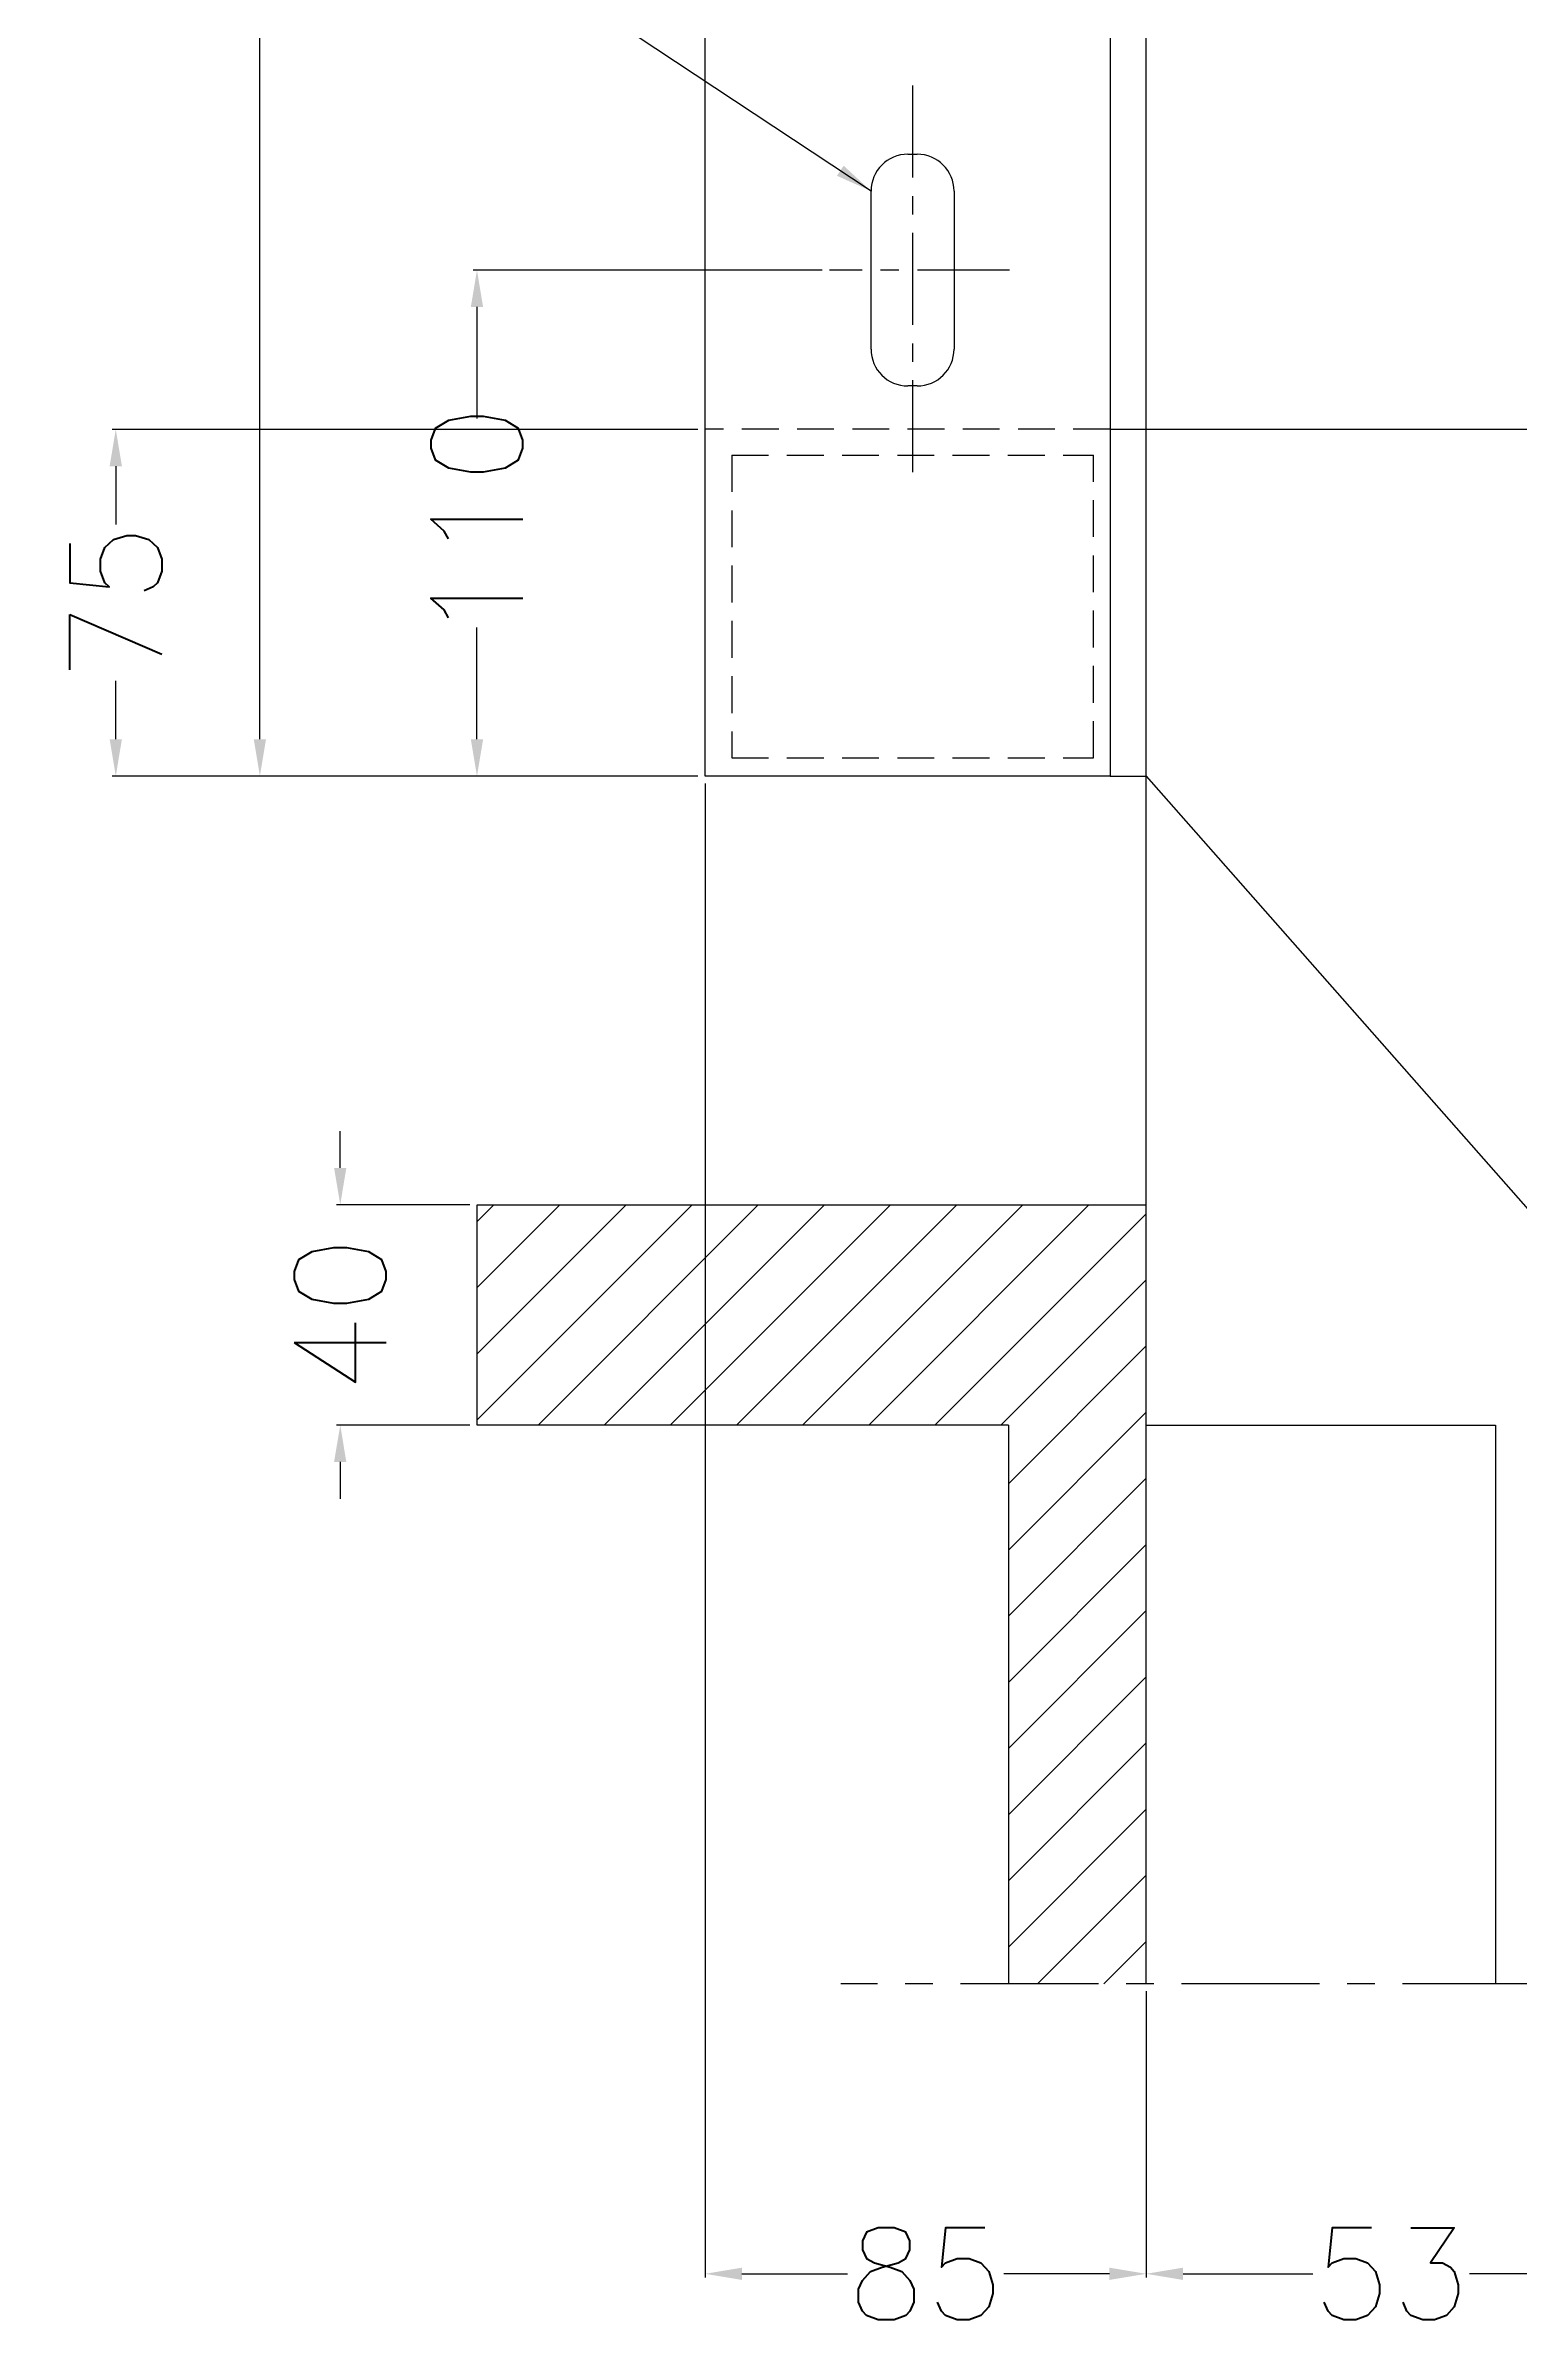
# Model space of a CAD drawing. Header units: metres. Extents: x 444 to 3227, y -3167 to -392.
# Drawn here: x 1173.3 to 1213.3, y -2002.1 to -1940 of the extents above; entities that cross this region are included whole.
import ezdxf

# ---------------------------------------------------------------- set-up
doc = ezdxf.new("R2010")
doc.units = ezdxf.units.M
doc.linetypes.add('CENTERX2', pattern=[4, 2.5, -0.5, 0.5, -0.5])
doc.linetypes.add('DASHED2', pattern=[0.375, 0.25, -0.125])
doc.layers.get('DEFPOINTS').update_dxf_attribs({"linetype": 'CONTINUOUS'})
doc.layers.add('BANGUNAN', color=7, linetype='CONTINUOUS')
doc.layers.add('DIMENSI', color=7, linetype='CONTINUOUS')
doc.styles.get("Standard").update_dxf_attribs({"font": 'Simplex.shx', "height": 2.5})
doc.dimstyles.new('Skala 50', dxfattribs={"dimtxt": 0.2, "dimasz": 1, "dimexe": 0.1, "dimexo": 0.2, "dimgap": 0.1, "dimtad": 3, "dimtih": 1, "dimtoh": 1, "dimlfac": 0.5, "dimzin": 0, "dimdsep": 46, "dimtxsty": 'Standard', "dimcen": 0.05, "dimclrd": 8, "dimclre": 8, "dimclrt": 10, "dimadec": 0, "dimazin": 0, "dimtfac": 1, "dimtofl": 0, "dimtmove": 0, "dimatfit": 3, "dimfxl": 1, "dimtolj": 1, "dimtzin": 0, "dimarcsym": 0})

# ---------------------------------------------------------------- blocks, each defined once
blk = doc.blocks.new('*D396')
at = {"layer": 'DEFPOINTS', "color": 0}
for p in [(1191.215, -1959.831), (1203.196, -1992.62), (1203.196, -2000.491)]:
    blk.add_point(p, dxfattribs=at)
at = {"layer": 'DIMENSI', "color": 8, "lineweight": -2}
for p, q in [((1191.215, -1960.031), (1191.215, -2000.591)), ((1203.196, -1992.82), (1203.196, -2000.591)), ((1192.215, -2000.491), (1195.082, -2000.491)), ((1202.196, -2000.491), (1199.329, -2000.491))]:
    blk.add_line(p, q, dxfattribs=at)
at = {"layer": 'DIMENSI', "color": 8}
for points in [[(1192.215, -2000.324), (1192.215, -2000.657), (1191.215, -2000.491)], [(1202.196, -2000.324), (1202.196, -2000.657), (1203.196, -2000.491)]]:
    blk.add_solid(points, dxfattribs=at)
at = {"layer": 'DIMENSI', "color": 10, "insert": (1197.205, -2000.491), "char_height": 2.5, "attachment_point": 5}
blk.add_mtext('\\A1;85', dxfattribs=at)
blk = doc.blocks.new('*D397')
at = {"layer": 'DEFPOINTS', "color": 0}
for p in [(1216.5, -1975.93), (1203.196, -1992.62), (1216.5, -2000.491)]:
    blk.add_point(p, dxfattribs=at)
at = {"layer": 'DIMENSI', "color": 8, "lineweight": -2}
for p, q in [((1216.5, -1976.13), (1216.5, -2000.591)), ((1203.196, -1992.82), (1203.196, -2000.591)), ((1204.196, -2000.491), (1207.724, -2000.491)), ((1215.5, -2000.491), (1211.971, -2000.491))]:
    blk.add_line(p, q, dxfattribs=at)
at = {"layer": 'DIMENSI', "color": 8}
for points in [[(1204.196, -2000.324), (1204.196, -2000.657), (1203.196, -2000.491)], [(1215.5, -2000.324), (1215.5, -2000.657), (1216.5, -2000.491)]]:
    blk.add_solid(points, dxfattribs=at)
at = {"layer": 'DIMENSI', "color": 10, "insert": (1209.848, -2000.491), "char_height": 2.5, "attachment_point": 5}
blk.add_mtext('\\A1;53', dxfattribs=at)
blk = doc.blocks.new('*D401')
at = {"layer": 'DEFPOINTS', "color": 0}
for p in [(1191.215, -1899.766), (1179.125, -1959.831), (1191.215, -1959.831)]:
    blk.add_point(p, dxfattribs=at)
at = {"layer": 'DIMENSI', "color": 8, "lineweight": -2}
for p, q in [((1191.015, -1899.766), (1179.025, -1899.766)), ((1179.125, -1900.766), (1179.125, -1922.734)), ((1179.125, -1958.831), (1179.125, -1936.863)), ((1191.015, -1959.831), (1179.025, -1959.831))]:
    blk.add_line(p, q, dxfattribs=at)
at = {"layer": 'DIMENSI', "color": 8}
for points in [[(1178.959, -1900.766), (1179.292, -1900.766), (1179.125, -1899.766)], [(1178.959, -1958.831), (1179.292, -1958.831), (1179.125, -1959.831)]]:
    blk.add_solid(points, dxfattribs=at)
at = {"layer": 'DIMENSI', "color": 10, "insert": (1179.125, -1929.799), "char_height": 2.5, "attachment_point": 5, "rotation": 90}
blk.add_mtext('\\A1;h + 75', dxfattribs=at)
blk = doc.blocks.new('*D403')
at = {"layer": 'DEFPOINTS', "color": 0}
for p in [(1191.215, -1950.417), (1175.212, -1959.831), (1191.215, -1959.831)]:
    blk.add_point(p, dxfattribs=at)
at = {"layer": 'DIMENSI', "color": 8, "lineweight": -2}
for p, q in [((1191.015, -1950.417), (1175.112, -1950.417)), ((1175.212, -1951.417), (1175.212, -1953)), ((1175.212, -1958.831), (1175.212, -1957.248)), ((1191.015, -1959.831), (1175.112, -1959.831))]:
    blk.add_line(p, q, dxfattribs=at)
at = {"layer": 'DIMENSI', "color": 8}
for points in [[(1175.045, -1951.417), (1175.378, -1951.417), (1175.212, -1950.417)], [(1175.045, -1958.831), (1175.378, -1958.831), (1175.212, -1959.831)]]:
    blk.add_solid(points, dxfattribs=at)
at = {"layer": 'DIMENSI', "color": 10, "insert": (1175.212, -1955.124), "char_height": 2.5, "attachment_point": 5, "rotation": 90}
blk.add_mtext('\\A1;75', dxfattribs=at)
blk = doc.blocks.new('*D404')
at = {"layer": 'DEFPOINTS', "color": 0}
for p in [(1194.592, -1946.094), (1185.02, -1959.831), (1191.215, -1959.831)]:
    blk.add_point(p, dxfattribs=at)
at = {"layer": 'DIMENSI', "color": 8, "lineweight": -2}
for p, q in [((1194.392, -1946.094), (1184.92, -1946.094)), ((1185.02, -1947.094), (1185.02, -1950.125)), ((1185.02, -1958.831), (1185.02, -1955.801)), ((1191.015, -1959.831), (1184.92, -1959.831))]:
    blk.add_line(p, q, dxfattribs=at)
at = {"layer": 'DIMENSI', "color": 8}
for points in [[(1184.854, -1947.094), (1185.187, -1947.094), (1185.02, -1946.094)], [(1184.854, -1958.831), (1185.187, -1958.831), (1185.02, -1959.831)]]:
    blk.add_solid(points, dxfattribs=at)
at = {"layer": 'DIMENSI', "color": 10, "insert": (1185.02, -1952.963), "char_height": 2.5, "attachment_point": 5, "rotation": 90}
blk.add_mtext('\\A1;110', dxfattribs=at)
blk = doc.blocks.new('*D407')
at = {"layer": 'DEFPOINTS', "color": 0}
for p in [(1185.023, -1971.47), (1181.307, -1977.451), (1185.023, -1977.451)]:
    blk.add_point(p, dxfattribs=at)
at = {"layer": 'DIMENSI', "color": 8, "lineweight": -2}
for p, q in [((1181.307, -1970.47), (1181.307, -1969.47)), ((1184.823, -1971.47), (1181.207, -1971.47)), ((1184.823, -1977.451), (1181.207, -1977.451)), ((1181.307, -1978.451), (1181.307, -1979.451))]:
    blk.add_line(p, q, dxfattribs=at)
at = {"layer": 'DIMENSI', "color": 8}
for points in [[(1181.14, -1970.47), (1181.473, -1970.47), (1181.307, -1971.47)], [(1181.14, -1978.451), (1181.473, -1978.451), (1181.307, -1977.451)]]:
    blk.add_solid(points, dxfattribs=at)
at = {"layer": 'DIMENSI', "color": 10, "insert": (1181.307, -1974.46), "char_height": 2.5, "attachment_point": 5, "rotation": 90}
blk.add_mtext('\\A1;40', dxfattribs=at)

msp = doc.modelspace()

# ---------------------------------------------------------------- hatches: boundary and pattern name
at = {"layer": 'BANGUNAN'}
h = msp.add_hatch(dxfattribs=at)
h.set_pattern_fill('ANSI31', color=1, scale=0.4, style=0)
h.set_pattern_definition([(45, (-239.2941, 1075.9277), (-0.8980256, 0.8980256), [])])
h.paths.add_polyline_path([(1185.02308, -1971.46969), (1185.02308, -1977.45115), (1199.45162, -1977.45115), (1199.45162, -1992.6198), (1203.19574, -1992.6198), (1203.19574, -1971.46969)])

# ---------------------------------------------------------------- linework, layer by layer
at = {"layer": 'BANGUNAN', "color": 2, "linetype": 'CENTERX2'}
for p, q in [((1196.84866, -1941.08429), (1196.84866, -1951.58015)), ((1199.48089, -1946.09377), (1194.59152, -1946.09377))]:
    msp.add_line(p, q, dxfattribs=at)
at = {"layer": 'BANGUNAN', "color": 2, "linetype": 'DASHED2', "ltscale": 4}
for p, q in [((1202.21427, -1950.41686), (1191.21514, -1950.41686)), ((1191.938, -1951.11803), (1191.938, -1959.33903)), ((1191.938, -1951.11803), (1201.75932, -1951.11803)), ((1201.75932, -1959.33903), (1201.75932, -1951.11803)), ((1191.938, -1959.33903), (1201.75932, -1959.33903))]:
    msp.add_line(p, q, dxfattribs=at)
at = {"layer": 'BANGUNAN', "color": 2, "linetype": 'CENTERX2', "ltscale": 1.5}
msp.add_line((1231.90114, -1992.6198), (1194.90371, -1992.6198), dxfattribs=at)
at = {"layer": 'DIMENSI', "color": 2}
for p, q in [((1191.21514, -1959.83149), (1191.21514, -1899.76558)), ((1202.21427, -1899.76558), (1202.21427, -1959.83149)), ((1203.19574, -1992.6198), (1203.19574, -1907.02878)), ((1196.72177, -1942.94817), (1196.97555, -1942.94817)), ((1195.72177, -1948.23937), (1195.72177, -1943.94817)), ((1197.97555, -1943.94817), (1197.97555, -1948.23937)), ((1196.97555, -1949.23937), (1196.72177, -1949.23937)), ((1202.21427, -1950.41686), (1216.49952, -1950.41686)), ((1202.21427, -1959.83149), (1191.21514, -1959.83149)), ((1202.21427, -1959.83149), (1203.19574, -1959.83149)), ((1203.19574, -1959.83149), (1216.49952, -1974.93019)), ((1185.02308, -1971.46969), (1203.19574, -1971.46969)), ((1185.02308, -1977.45115), (1185.02308, -1971.46969)), ((1199.45162, -1977.45115), (1185.02308, -1977.45115)), ((1199.45162, -1977.45115), (1199.45162, -1992.6198)), ((1203.19574, -1977.45115), (1212.68045, -1977.45115)), ((1212.68045, -1977.45115), (1212.68045, -1992.6198))]:
    msp.add_line(p, q, dxfattribs=at)
for centre, start, end in [((1196.72177, -1943.94817), 90, 180), ((1196.97555, -1943.94817), 0, 90), ((1196.72177, -1948.23937), 180, 270), ((1196.97555, -1948.23937), 270, 0)]:
    msp.add_arc(centre, 1, start, end, dxfattribs=at)

# ---------------------------------------------------------------- dimensions: what is measured, and where the dimension line sits
for base, p1, text, picture, middle in [((1179.12545, -1959.83149), (1191.21514, -1899.76558), 'h + 75', '*D401', (1179.12545, -1929.79854)), ((1185.0203, -1959.83149), (1194.59152, -1946.09377), '110', '*D404', (1185.0203, -1952.96263))]:
    dim = msp.add_linear_dim(base=base, p1=p1, p2=(1191.21514, -1959.83149), angle=90, text=text, dimstyle='Skala 50', override={"dimtad": 0}, dxfattribs=at)
    dim.commit()
    dim.dimension.update_dxf_attribs({"geometry": picture, "text_midpoint": middle, "text_rotation": 90})
for base, p1, p2, text, picture, middle in [((1175.21156, -1959.83149), (1191.21514, -1950.41686), (1191.21514, -1959.83149), '75', '*D403', (1175.21156, -1955.12417)), ((1181.30677, -1977.45115), (1185.02308, -1971.46969), (1185.02308, -1977.45115), '40', '*D407', (1181.30677, -1974.46042))]:
    dim = msp.add_linear_dim(base=base, p1=p1, p2=p2, angle=90, text=text, dimstyle='Skala 50', dxfattribs=at)
    dim.commit()
    dim.dimension.update_dxf_attribs({"geometry": picture, "text_midpoint": middle, "text_rotation": 90})
for base, p1, p2, text, picture, middle in [((1203.19574, -2000.49063), (1191.21514, -1959.83149), (1203.19574, -1992.6198), '85', '*D396', (1197.20544, -2000.49063)), ((1216.49952, -2000.49063), (1203.19574, -1992.6198), (1216.49952, -1975.93019), '53', '*D397', (1209.84763, -2000.49063))]:
    dim = msp.add_linear_dim(base=base, p1=p1, p2=p2, text=text, dimstyle='Skala 50', override={"dimtad": 0}, dxfattribs=at)
    dim.commit()
    dim.dimension.update_dxf_attribs({"geometry": picture, "text_midpoint": middle})

# ---------------------------------------------------------------- leaders
msp.add_leader([(1195.72177, -1943.94817), (1186.60607, -1937.92201)], dimstyle='Skala 50', override={"dimasz": 1}, dxfattribs=at)

doc.saveas('drawing.dxf')
